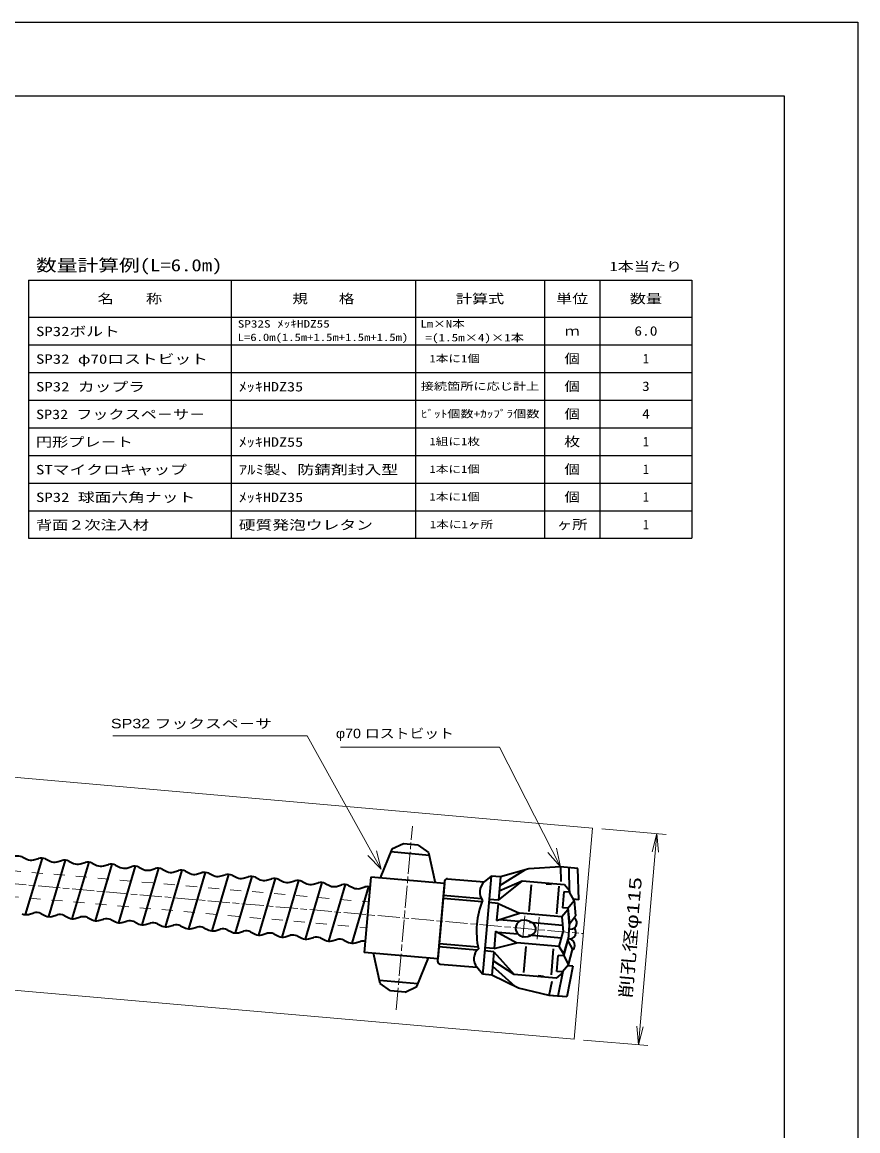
# Model space of a CAD drawing. Units: millimetres at full size, sheet at 1:1; details may follow other scales. Extents: x 0 to 1680, y -15 to 1188.
# Drawn here: x 1227 to 1680, y 587 to 1188 of the extents above; entities that cross this region are included whole.
import ezdxf
from ezdxf.enums import TextEntityAlignment as Align

# ---------------------------------------------------------------- set-up
doc = ezdxf.new("R2010")
doc.units = ezdxf.units.MM
doc.linetypes.add('CHAIN', pattern=[18.5, 12, -1.5, 3.5, -1.5])
doc.linetypes.add('DASHED_SPACED', pattern=[12, 6, -6])
for name, color, linetype, lineweight in [('1外形線', 7, 'Continuous', 35), ('2細線', 3, 'Continuous', 20), ('3隠れ線', 2, 'DASHED_SPACED', 13), ('4中心線', 1, 'CHAIN', 15), ('6寸法線', 4, 'Continuous', 13), ('7 枠・タイトル', 7, 'Continuous', 25), ('8 数量表', 7, 'Continuous', 25), ('DEFPOINTS_8', 7, 'Continuous', 25)]:
    doc.layers.add(name, color=color, linetype=linetype, lineweight=lineweight)
doc.styles.add('ＭＳ ゴシック', font='')
doc.styles.add('ＭＳ Ｐゴシック', font='')
doc.styles.get('ＭＳ ゴシック').set_extended_font_data('MS Gothic')
doc.styles.get('ＭＳ Ｐゴシック').set_extended_font_data('MS PGothic')

# ---------------------------------------------------------------- blocks, each defined once
blk = doc.blocks.new('open_arrow')
at = {"color": 0, "linetype": 'Continuous', "lineweight": -2}
blk.add_lwpolyline([(7.5, 1.25), (0, 0), (7.5, -1.25)], dxfattribs=at)

msp = doc.modelspace()

# ---------------------------------------------------------------- linework, layer by layer
at = {"layer": '1外形線'}
for p, q in [((1433.446, 742.259), (1427.138, 739.317)), ((1441.361, 741.566), (1433.446, 742.259)), ((1441.361, 741.566), (1447.062, 737.574)), ((1226.578, 735.164), (1229.139, 733.889)), ((1237.334, 734.535), (1228.265, 703.869)), ((1232.663, 733.581), (1235.407, 734.384)), ((1239.23, 734.057), (1241.791, 732.782)), ((1427.138, 739.317), (1420.761, 723.794)), ((1447.402, 736.019), (1426.533, 737.844)), ((1447.062, 737.574), (1450.647, 721.179)), ((1249.974, 733.429), (1240.917, 702.762)), ((1245.315, 732.474), (1248.059, 733.277)), ((1251.882, 732.95), (1254.443, 731.675)), ((1262.637, 732.322), (1253.569, 701.655)), ((1257.966, 731.367), (1260.71, 732.17)), ((1264.534, 731.843), (1267.095, 730.568)), ((1275.278, 731.216), (1266.22, 700.548)), ((1270.618, 730.26), (1273.362, 731.063)), ((1277.185, 730.736), (1279.746, 729.462)), ((1287.941, 730.108), (1278.872, 699.441)), ((1283.27, 729.153), (1286.014, 729.956)), ((1289.837, 729.629), (1292.398, 728.355)), ((1300.581, 729.002), (1291.524, 698.335)), ((1295.922, 728.046), (1298.666, 728.85)), ((1302.489, 728.522), (1305.05, 727.248)), ((1313.244, 727.894), (1304.175, 697.228)), ((1308.573, 726.94), (1311.317, 727.743)), ((1499.511, 728.206), (1485.631, 719.473)), ((1501.502, 728.776), (1486.058, 724.355)), ((1518.683, 729.782), (1501.502, 728.776)), ((1518.683, 729.782), (1518.794, 721.845)), ((1528.115, 728.957), (1518.683, 729.782)), ((1523.621, 715.808), (1523.399, 729.37)), ((1528.57, 711.963), (1528.115, 728.957)), ((1315.14, 727.416), (1317.701, 726.141)), ((1325.884, 726.788), (1316.827, 696.121)), ((1321.225, 725.833), (1323.969, 726.636)), ((1327.792, 726.309), (1330.353, 725.034)), ((1338.547, 725.68), (1329.479, 695.014)), ((1333.877, 724.726), (1336.621, 725.529)), ((1340.444, 725.202), (1343.005, 723.927)), ((1351.188, 724.574), (1342.13, 693.907)), ((1346.528, 723.619), (1349.272, 724.422)), ((1353.095, 724.095), (1355.656, 722.82)), ((1363.851, 723.466), (1354.782, 692.8)), ((1359.18, 722.512), (1361.924, 723.315)), ((1365.747, 722.988), (1368.308, 721.713)), ((1376.491, 722.361), (1367.434, 691.693)), ((1371.832, 721.405), (1374.576, 722.208)), ((1378.399, 721.881), (1380.96, 720.607)), ((1415.78, 724.23), (1412.206, 683.386)), ((1455.628, 720.744), (1415.78, 724.23)), ((1455.737, 721.989), (1451.945, 678.654)), ((1457.362, 723.352), (1477.285, 721.609)), ((1481.077, 724.791), (1476.719, 674.981)), ((1481.077, 724.791), (1477.285, 721.609)), ((1486.058, 724.355), (1481.077, 724.791)), ((1486.058, 724.355), (1484.951, 711.702)), ((1484.951, 711.702), (1497.897, 721.995)), ((1497.897, 721.995), (1485.378, 716.584)), ((1520.81, 719.991), (1497.897, 721.995)), ((1520.81, 719.991), (1497.897, 721.995)), ((1389.154, 721.253), (1380.085, 690.586)), ((1384.483, 720.298), (1387.227, 721.101)), ((1391.05, 720.774), (1393.611, 719.5)), ((1401.794, 720.147), (1392.737, 689.48)), ((1397.135, 719.191), (1399.879, 719.995)), ((1403.702, 719.667), (1406.263, 718.393)), ((1414.458, 719.039), (1405.389, 688.373)), ((1409.787, 718.085), (1412.531, 718.888)), ((1455.628, 720.744), (1452.054, 679.9)), ((1502.737, 719.939), (1501.475, 705.512)), ((1513.799, 720.171), (1510.81, 720.433)), ((1517.739, 719.314), (1516.427, 704.319)), ((1520.481, 716.225), (1519.726, 707.597)), ((1523.469, 715.963), (1520.481, 716.225)), ((1523.518, 716.749), (1520.81, 719.991)), ((1523.535, 716.716), (1523.469, 715.963)), ((1526.096, 711.567), (1523.469, 715.963)), ((1523.535, 716.716), (1523.518, 716.749)), ((1523.535, 716.716), (1523.625, 715.703)), ((1523.621, 715.808), (1523.631, 715.692)), ((1476.074, 710.74), (1454.914, 712.591)), ((1475.78, 712.504), (1455.065, 714.316)), ((1484.8, 709.976), (1479.819, 710.412)), ((1484.951, 711.702), (1479.97, 712.138)), ((1484.8, 709.976), (1483.979, 700.588)), ((1484.8, 709.976), (1496.388, 704.741)), ((1522.714, 707.336), (1526.096, 711.567)), ((1528.57, 711.963), (1525.71, 712.214)), ((1526.096, 711.567), (1526.843, 703.149)), ((1230.075, 704.004), (1232.819, 704.807)), ((1236.643, 704.48), (1239.204, 703.205)), ((1242.727, 702.897), (1245.471, 703.7)), ((1483.979, 700.588), (1496.388, 704.741)), ((1519.3, 702.736), (1496.388, 704.741)), ((1522.632, 706.394), (1519.3, 702.736)), ((1522.714, 707.336), (1519.726, 707.597)), ((1522.714, 707.336), (1522.632, 706.394)), ((1522.632, 706.394), (1523.379, 697.976)), ((1522.714, 707.336), (1523.461, 698.918)), ((1249.294, 703.373), (1251.855, 702.098)), ((1255.379, 701.79), (1258.123, 702.593)), ((1261.946, 702.266), (1264.507, 700.991)), ((1268.031, 700.683), (1270.775, 701.486)), ((1274.598, 701.159), (1277.159, 699.885)), ((1280.682, 699.576), (1283.426, 700.379)), ((1287.249, 700.052), (1289.81, 698.778)), ((1293.334, 698.469), (1296.078, 699.273)), ((1299.901, 698.945), (1302.462, 697.671)), ((1305.986, 697.363), (1308.73, 698.166)), ((1312.553, 697.839), (1315.114, 696.564)), ((1496.13, 700.091), (1485.32, 701.037)), ((1519.718, 698.028), (1501.812, 699.594)), ((1519.3, 702.736), (1520.028, 694.531)), ((1523.379, 697.976), (1522.738, 690.587)), ((1523.461, 698.918), (1523.379, 697.976)), ((1523.461, 698.918), (1526.843, 703.149)), ((1318.637, 696.256), (1321.381, 697.059)), ((1325.204, 696.732), (1327.765, 695.457)), ((1331.289, 695.149), (1334.033, 695.952)), ((1337.856, 695.625), (1340.417, 694.35)), ((1343.941, 694.042), (1346.685, 694.845)), ((1350.508, 694.518), (1353.069, 693.243)), ((1356.592, 692.935), (1359.336, 693.738)), ((1363.159, 693.411), (1365.72, 692.136)), ((1369.244, 691.828), (1371.988, 692.631)), ((1375.811, 692.304), (1378.372, 691.03)), ((1483.473, 694.807), (1482.653, 685.438)), ((1483.473, 694.807), (1494.974, 688.582)), ((1495.527, 693.205), (1484.68, 694.154)), ((1519.116, 691.141), (1501.21, 692.708)), ((1517.887, 686.577), (1520.028, 694.531)), ((1523.739, 695.926), (1523.205, 695.973)), ((1527.06, 693.901), (1527.063, 693.931)), ((1381.896, 690.721), (1384.64, 691.524)), ((1388.463, 691.197), (1391.024, 689.923)), ((1394.547, 689.614), (1397.291, 690.418)), ((1401.114, 690.09), (1403.675, 688.816)), ((1407.199, 688.508), (1409.943, 689.311)), ((1473.331, 684.514), (1452.616, 686.327)), ((1473.927, 686.201), (1452.767, 688.052)), ((1482.653, 685.438), (1477.672, 685.873)), ((1482.653, 685.438), (1494.974, 688.582)), ((1517.887, 686.577), (1494.974, 688.582)), ((1499.797, 686.544), (1498.565, 672.455)), ((1520.532, 682.396), (1517.887, 686.577)), ((1520.45, 681.454), (1522.647, 689.614)), ((1520.532, 682.396), (1522.738, 690.587)), ((1522.647, 689.614), (1525.242, 684.86)), ((1522.653, 689.614), (1522.738, 690.587)), ((1523.288, 690.778), (1522.758, 690.824)), ((1452.054, 679.9), (1412.206, 683.386)), ((1420.772, 666.555), (1417.187, 682.95)), ((1440.696, 664.812), (1447.073, 680.335)), ((1482.502, 683.712), (1477.521, 684.148)), ((1482.502, 683.712), (1481.395, 671.059)), ((1482.502, 683.712), (1493.465, 671.327)), ((1514.74, 685.237), (1513.508, 671.148)), ((1516.707, 673.088), (1517.461, 681.716)), ((1520.45, 681.454), (1517.461, 681.716)), ((1520.45, 681.454), (1520.532, 682.396)), ((1520.45, 681.454), (1523.045, 676.7)), ((1521.141, 684.021), (1520.974, 684.036)), ((1523.045, 676.7), (1525.242, 684.86)), ((1453.309, 677.029), (1473.233, 675.286)), ((1476.414, 671.495), (1473.233, 675.286)), ((1476.719, 674.981), (1476.414, 671.495)), ((1493.976, 664.93), (1481.822, 675.941)), ((1493.465, 671.327), (1482.075, 678.83)), ((1523.045, 676.7), (1519.695, 672.827)), ((1525.413, 675.88), (1522.014, 659.224)), ((1525.413, 675.88), (1522.553, 676.13)), ((1441.301, 666.285), (1420.432, 668.111)), ((1481.395, 671.059), (1476.414, 671.495)), ((1495.837, 664.023), (1481.395, 671.059)), ((1516.377, 669.322), (1493.465, 671.327)), ((1509.441, 670.362), (1506.453, 670.623)), ((1512.582, 660.049), (1514.07, 667.846)), ((1519.628, 672.063), (1516.377, 669.322)), ((1519.695, 672.827), (1516.707, 673.088)), ((1519.872, 672.953), (1517.298, 659.636)), ((1519.628, 672.063), (1519.695, 672.827)), ((1426.473, 662.563), (1420.772, 666.555)), ((1434.388, 661.871), (1426.473, 662.563)), ((1434.388, 661.871), (1440.696, 664.812)), ((1512.582, 660.049), (1495.837, 664.023)), ((1522.014, 659.224), (1512.582, 660.049)), ((1522.014, 659.224), (1514.547, 659.877))]:
    msp.add_line(p, q, dxfattribs=at)
for centre, radius, start, end in [((1224.182, 729.663), 6, 66.46161, 103.75705), ((1231.355, 738.923), 5.5, 246.24295, 283.75705), ((1236.834, 728.556), 6, 66.46161, 103.75705), ((1244.007, 737.816), 5.5, 246.24295, 283.75705), ((1249.486, 727.449), 6, 66.46161, 103.75705), ((1256.659, 736.709), 5.5, 246.24295, 283.75705), ((1262.137, 726.342), 6, 66.46161, 103.75705), ((1269.31, 735.602), 5.5, 246.24295, 283.75705), ((1274.789, 725.235), 6, 66.46161, 103.75705), ((1281.962, 734.496), 5.5, 246.24295, 283.75705), ((1287.441, 724.129), 6, 66.46161, 103.75705), ((1294.614, 733.389), 5.5, 246.24295, 283.75705), ((1300.092, 723.022), 6, 66.46161, 103.75705), ((1312.744, 721.915), 6, 66.46161, 103.75705), ((1307.265, 732.282), 5.5, 246.24295, 283.75705), ((1319.917, 731.175), 5.5, 246.24295, 283.75705), ((1325.396, 720.808), 6, 66.46161, 103.75705), ((1332.569, 730.068), 5.5, 246.24295, 283.75705), ((1338.047, 719.701), 6, 66.46161, 103.75705), ((1345.22, 728.961), 5.5, 246.24295, 283.75705), ((1350.699, 718.594), 6, 66.46161, 103.75705), ((1357.872, 727.854), 5.5, 246.24295, 283.75705), ((1363.351, 717.487), 6, 66.46161, 103.75705), ((1370.524, 726.747), 5.5, 246.24295, 283.75705), ((1376.002, 716.38), 6, 66.46161, 103.75705), ((1457.231, 721.858), 1.5, 85, 175), ((1383.175, 725.641), 5.5, 246.24295, 283.75705), ((1388.654, 715.274), 6, 66.46161, 103.75705), ((1395.827, 724.534), 5.5, 246.24295, 283.75705), ((1401.306, 714.167), 6, 66.46161, 103.75705), ((1408.479, 723.427), 5.5, 246.24295, 283.75705), ((1413.957, 713.06), 6, 76.93363, 103.75705), ((1482.115, 716.134), 7.301, 131.4108, 218.5892), ((1517.444, 694.757), 44.351, 157.70876, 192.29124), ((1228.768, 709.346), 5.5, 246.24295, 283.75705), ((1234.246, 698.979), 6, 66.46161, 103.75705), ((1246.898, 697.872), 6, 66.46161, 103.75705), ((1241.419, 708.239), 5.5, 246.24295, 283.75705), ((1254.071, 707.132), 5.5, 246.24295, 283.75705), ((1259.55, 696.765), 6, 66.46161, 103.75705), ((1266.723, 706.025), 5.5, 246.24295, 283.75705), ((1272.201, 695.658), 6, 66.46161, 103.75705), ((1279.374, 704.919), 5.5, 246.24295, 283.75705), ((1284.853, 694.552), 6, 66.46161, 103.75705), ((1292.026, 703.812), 5.5, 246.24295, 283.75705), ((1297.505, 693.445), 6, 66.46161, 103.75705), ((1304.678, 702.705), 5.5, 246.24295, 283.75705), ((1310.156, 692.338), 6, 66.46161, 103.75705), ((1524.042, 699.398), 3.485, 265, 355), ((1524.042, 699.398), 3.485, 355, 53.91739), ((1317.329, 701.598), 5.5, 246.24295, 283.75705), ((1322.808, 691.231), 6, 66.46161, 103.75705), ((1329.981, 700.491), 5.5, 246.24295, 283.75705), ((1335.46, 690.124), 6, 66.46161, 103.75705), ((1342.633, 699.384), 5.5, 246.24295, 283.75705), ((1348.111, 689.017), 6, 66.46161, 103.75705), ((1355.284, 698.277), 5.5, 246.24295, 283.75705), ((1360.763, 687.91), 6, 66.46161, 103.75705), ((1367.936, 697.17), 5.5, 246.24295, 283.75705), ((1373.415, 686.803), 6, 66.46161, 103.75705), ((1386.066, 685.697), 6, 66.46161, 103.75705), ((1523.588, 694.205), 3.485, 271.52928, 355), ((1523.591, 694.234), 3.485, 355, 43.03857), ((1380.588, 696.063), 5.5, 246.24295, 283.75705), ((1393.239, 694.957), 5.5, 246.24295, 283.75705), ((1398.718, 684.59), 6, 66.46161, 103.75705), ((1405.891, 693.85), 5.5, 246.24295, 283.75705), ((1411.37, 683.483), 6, 76.93363, 103.75705), ((1522.985, 687.306), 3.485, 355, 85), ((1522.985, 687.306), 3.485, 308.83856, 355), ((1478.939, 679.84), 7.301, 131.4108, 218.5892), ((1453.44, 678.524), 1.5, 175, 265)]:
    msp.add_arc(centre, radius, start, end, dxfattribs=at)
for centre, major_axis, ratio, start_param, end_param in [((1498.827, 696.386), (-4.556, 0.399), 0.983931, 4.7854451, 6.1375652), ((1498.67, 696.4), (6.616, -0.579), 0.677202, 6.2831851, 7.880447), ((1498.827, 696.386), (-4.556, 0.399), 0.983931, 6.1375652, 7.9509236), ((1498.67, 696.4), (6.616, -0.579), 0.677202, 4.712389, 6.2831851)]:
    msp.add_ellipse(centre, major_axis=major_axis, ratio=ratio, start_param=start_param, end_param=end_param, dxfattribs=at)
at = {"layer": '2細線'}
for p, q in [((1536.025, 750.851), (1092.718, 789.636)), ((1526.002, 636.289), (1536.025, 750.851)), ((1526.002, 636.289), (1082.695, 675.073))]:
    msp.add_line(p, q, dxfattribs=at)
at = {"layer": '3隠れ線'}
for p, q in [((1088.317, 739.328), (1414.603, 710.781)), ((1087.096, 725.381), (1413.383, 696.834))]:
    msp.add_line(p, q, dxfattribs=at)
at = {"layer": '4中心線'}
for p, q in [((239.965, 806.522), (1531.013, 693.57)), ((1429.559, 652.255), (1438.275, 751.874)), ((1499.265, 703.203), (1498.148, 690.434)), ((1507.042, 702.523), (1505.924, 689.754))]:
    msp.add_line(p, q, dxfattribs=at)
at = {"layer": '6寸法線'}
for p, q in [((1541.085, 750.408), (1576.04, 747.35)), ((1570.979, 747.793), (1560.956, 633.231)), ((1516.531, 739.909), (1518.683, 729.782)), ((1421.366, 728.516), (1414.168, 735.957)), ((1421.366, 728.516), (1416.511, 737.258)), ((1418.853, 738.559), (1421.366, 728.516)), ((1518.683, 729.782), (1511.756, 737.476)), ((1518.683, 729.782), (1514.143, 738.693)), ((1531.062, 635.846), (1566.017, 632.788))]:
    msp.add_line(p, q, dxfattribs=at)
for points in [[(1416.511, 737.258), (1381.162, 800.9), (1275.662, 800.9)], [(1514.143, 738.693), (1485.598, 794.719), (1399.228, 794.719)]]:
    msp.add_lwpolyline(points, dxfattribs=at)
at = {"layer": '7 枠・タイトル'}
for p, q in [((40, 1148), (1640, 1148)), ((1640, 1148), (1640, 40))]:
    msp.add_line(p, q, dxfattribs=at)
at = {"layer": '8 数量表'}
for p, q in [((1230, 1048), (1590, 1048)), ((1230, 1048), (1230, 908)), ((1340, 1048), (1340, 908)), ((1440, 1048), (1440, 908)), ((1510, 1048), (1510, 908)), ((1540, 1048), (1540, 908)), ((1590, 1048), (1590, 908)), ((1230, 1028), (1590, 1028)), ((1230, 1013), (1590, 1013)), ((1230, 998), (1590, 998)), ((1230, 998), (1590, 998)), ((1230, 983), (1590, 983)), ((1230, 968), (1590, 968)), ((1230, 953), (1590, 953)), ((1230, 938), (1590, 938)), ((1230, 923), (1590, 923)), ((1230, 908), (1590, 908))]:
    msp.add_line(p, q, dxfattribs=at)
at = {"layer": 'DEFPOINTS_8'}
for p, q in [((0, 1188), (1680, 1188)), ((1680, 1188), (1680, 0))]:
    msp.add_line(p, q, dxfattribs=at)

# ---------------------------------------------------------------- block references
at = {"layer": '6寸法線', "xscale": 1.33, "yscale": 1.33}
for p, rotation in [((1570.979, 747.793), 265), ((1560.956, 633.231), 85)]:
    msp.add_blockref('open_arrow', p, dxfattribs=dict(at, rotation=rotation))

# ---------------------------------------------------------------- texts
at = {"layer": '6寸法線', "style": 'ＭＳ Ｐゴシック'}
for s, width, p in [('SP32 フックスペ－サ', 1.3, (1274.685, 803.404)), ('φ70 ロストビット', 1.15, (1396.78, 798.058))]:
    msp.add_text(s, height=5.132, dxfattribs=dict(at, width=width)).set_placement(p, align=Align.BOTTOM_LEFT)
at = {"layer": '6寸法線', "style": 'ＭＳ Ｐゴシック', "width": 1.4}
msp.add_text('削孔径φ115', height=6.598, rotation=85, dxfattribs=at).set_placement((1556.692, 691.323), align=Align.MIDDLE_CENTER)
at = {"layer": '8 数量表', "style": 'ＭＳ ゴシック'}
for s, height, width, p in [('数量計算例(L=6.0m)', 6.598, 1.25, (1234.072, 1050.876)), ('SP32ボルト', 5.132, 1.3, (1234.072, 1016.143)), ('SP32 φ70ロストビット', 5.132, 1.3, (1234.072, 1001.143)), ('SP32 カップラ', 5.132, 1.3, (1234.072, 986.143)), ('ﾒｯｷHDZ35', 5.132, 1.25, (1344.072, 986.143)), ('SP32 フックスペ－サ－', 5.132, 1.25, (1234.072, 971.143)), ('円形プレ－ト', 5.132, 1.25, (1234.072, 956.143)), ('ﾒｯｷHDZ55', 5.132, 1.25, (1344.072, 956.143)), ('STマイクロキャップ', 5.132, 1.3, (1234.072, 941.143)), ('ｱﾙﾐ製、防錆剤封入型', 5.132, 1.3, (1344.072, 941.143)), ('SP32 球面六角ナット', 5.132, 1.3, (1234.072, 926.143)), ('ﾒｯｷHDZ35', 5.132, 1.25, (1344.072, 926.143)), ('背面２次注入材', 5.132, 1.25, (1234.072, 911.143)), ('硬質発泡ウレタン', 5.132, 1.3, (1344.072, 911.143))]:
    msp.add_text(s, height=height, dxfattribs=dict(at, width=width)).set_placement(p, align=Align.BOTTOM_LEFT)
for s, height, width, p in [('1本当たり', 5.132, 1.25, (1565, 1055.5)), ('名\u3000  称', 5.132, 1.25, (1285, 1038)), ('規\u3000\u3000格', 5.132, 1.2, (1390, 1038)), ('計算式', 5.132, 1.25, (1475, 1038)), ('単位', 5.132, 1.25, (1525, 1038)), ('数量', 5.132, 1.25, (1565, 1038)), ('SP32S ﾒｯｷHDZ55', 4.032, 1.3, (1368.5, 1024.329)), ('6.0', 5.132, 1.2, (1565, 1020.5)), (' =(1.5m×4)×1本', 4.032, 1.3, (1470.287, 1016.857)), ('ｍ', 5.132, 1.15, (1525, 1020.5)), ('個', 5.132, 1.2, (1525, 1005.5)), ('1', 5.132, 0.9, (1565, 1005.5)), ('1', 5.132, 0.9, (1565, 1005.5)), ('接続箇所に応じ計上', 4.032, 1.3, (1475, 990.5)), ('個', 5.132, 1.2, (1525, 990.5)), ('個', 5.132, 1.2, (1525, 990.5)), ('3', 5.132, 1.15, (1565, 990.5)), ('ﾋﾞｯﾄ個数+ｶｯﾌﾟﾗ個数', 4.032, 1.3, (1475.095, 975.5)), ('個', 5.132, 1.2, (1525, 975.5)), ('4', 5.132, 1.2, (1565, 975.5)), ('枚', 5.132, 1.25, (1525, 960.5)), ('1', 5.132, 0.9, (1565, 960.5)), ('1', 5.132, 0.9, (1565, 960.5)), ('個', 5.132, 1.2, (1525, 945.5)), ('個', 5.132, 1.2, (1525, 945.5)), ('個', 5.132, 1.2, (1525, 945.5)), ('1', 5.132, 0.9, (1565, 945.5)), ('個', 5.132, 1.2, (1525, 930.5)), ('1', 5.132, 0.9, (1565, 930.5)), ('ヶ所', 5.132, 1.2, (1525, 915.5)), ('1', 5.132, 0.9, (1565, 915.5))]:
    msp.add_text(s, height=height, dxfattribs=dict(at, width=width)).set_placement(p, align=Align.MIDDLE_CENTER)
at = {"layer": '8 数量表', "style": 'ＭＳ ゴシック', "width": 1.25}
for s, p in [('Lm×N本', (1466.713, 1024.329)), ('1本に1個', (1475, 1005.5)), ('1組に1枚', (1475, 960.5)), ('1本に1個', (1475, 945.5)), ('1本に1個', (1475, 930.5)), ('1本に1ヶ所', (1482.147, 915.5))]:
    msp.add_text(s, height=4.032, dxfattribs=at).set_placement(p, align=Align.MIDDLE_RIGHT)
msp.add_text('L=6.0m(1.5m+1.5m+1.5m+1.5m)', height=4.032, dxfattribs=at).set_placement((1343.485, 1017.038), align=Align.MIDDLE_LEFT)

doc.saveas('drawing.dxf')
